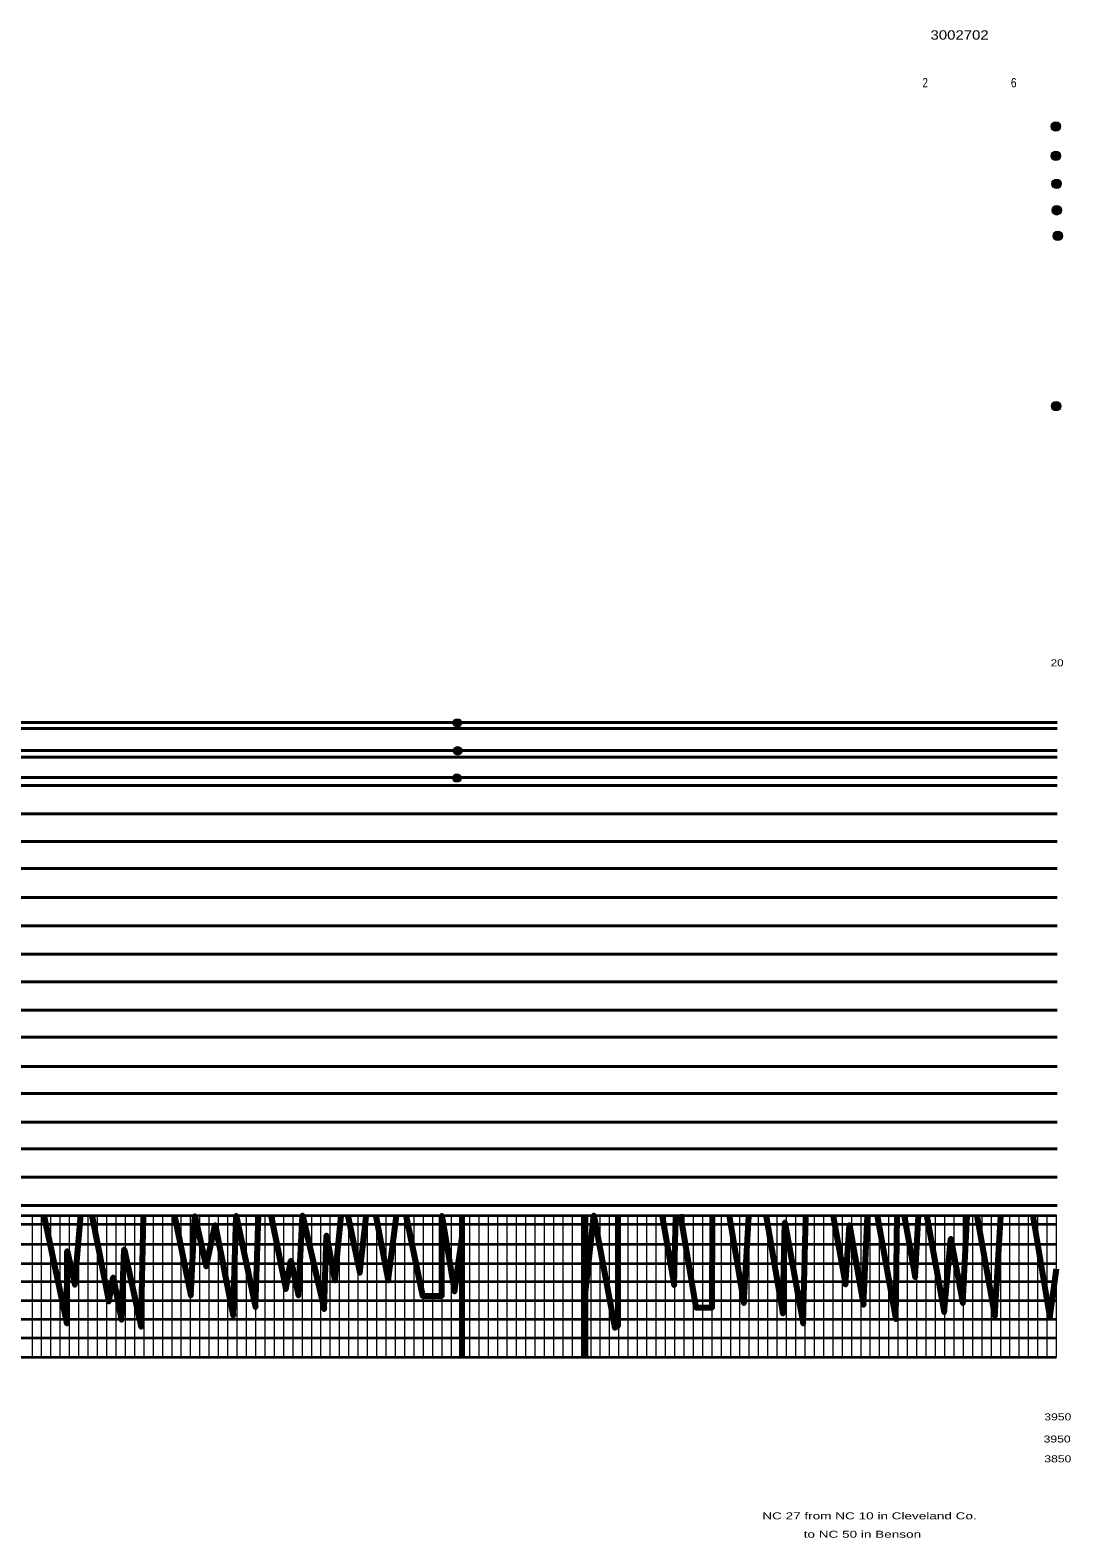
# Model space of a CAD drawing. Extents: x 2147483.67 to 2147492.75, y 2147477.07 to 2147483.54.
# Drawn here: x 2147488.28 to 2147492.75, y 2147477.07 to 2147483.54 of the extents above; entities that cross this region are included whole.
import ezdxf
from ezdxf.enums import TextEntityAlignment as Align

# ---------------------------------------------------------------- set-up
doc = ezdxf.new("R2010")
doc.units = 0
doc.header["$LTSCALE"] = 0.012
doc.layers.add('1', color=7, linetype='Continuous', lineweight=13)

msp = doc.modelspace()

# ---------------------------------------------------------------- hatches: boundary and pattern name
at = {"layer": '1'}
for points in [[(2147492.70316, 2147483.12899, 1), (2147492.66285, 2147483.12899, 1)], [(2147492.70316, 2147483.00299, 1), (2147492.66285, 2147483.00299, 1)], [(2147492.70616, 2147482.88299, 1), (2147492.66585, 2147482.88299, 1)], [(2147492.70716, 2147482.76899, 1), (2147492.66685, 2147482.76899, 1)], [(2147492.71116, 2147482.65899, 1), (2147492.67085, 2147482.65899, 1)], [(2147492.70416, 2147481.92799, 1), (2147492.66385, 2147481.92799, 1)], [(2147490.12992, 2147480.56799, 1), (2147490.09409, 2147480.56799, 1)], [(2147490.13092, 2147480.44799, 1), (2147490.09509, 2147480.44799, 1)], [(2147490.12792, 2147480.33099, 1), (2147490.09209, 2147480.33099, 1)]]:
    msp.add_hatch(color=256, dxfattribs=at).paths.add_polyline_path(points)

# ---------------------------------------------------------------- linework, layer by layer
at = {"layer": '1', "lineweight": 40}
for p, q in [((2147484.873, 2147480.569), (2147492.689, 2147480.569)), ((2147484.875, 2147480.544), (2147492.689, 2147480.544)), ((2147484.877, 2147480.449), (2147492.689, 2147480.449)), ((2147484.876, 2147480.421), (2147492.689, 2147480.421)), ((2147484.676, 2147480.334), (2147492.689, 2147480.334)), ((2147484.676, 2147480.299), (2147492.689, 2147480.299)), ((2147484.676, 2147480.177), (2147492.689, 2147480.177)), ((2147484.676, 2147480.058), (2147492.689, 2147480.058)), ((2147484.676, 2147479.943), (2147492.689, 2147479.943)), ((2147484.676, 2147479.818), (2147492.689, 2147479.818)), ((2147484.676, 2147479.696), (2147492.689, 2147479.696)), ((2147484.676, 2147479.575), (2147492.689, 2147479.575)), ((2147484.676, 2147479.456), (2147492.689, 2147479.456)), ((2147484.676, 2147479.334), (2147492.689, 2147479.334)), ((2147484.676, 2147479.219), (2147492.689, 2147479.219)), ((2147484.676, 2147479.092), (2147492.689, 2147479.092)), ((2147484.676, 2147478.976), (2147492.689, 2147478.976)), ((2147484.676, 2147478.853), (2147492.689, 2147478.853)), ((2147484.676, 2147478.739), (2147492.689, 2147478.739)), ((2147484.676, 2147478.617), (2147492.689, 2147478.617)), ((2147484.676, 2147478.495), (2147492.689, 2147478.495))]:
    msp.add_line(p, q, dxfattribs=at)
at = {"layer": '1', "lineweight": 35}
for p, q in [((2147484.686, 2147478.453), (2147492.686, 2147478.453)), ((2147484.686, 2147478.415), (2147492.686, 2147478.415)), ((2147484.686, 2147478.33), (2147492.686, 2147478.33)), ((2147484.686, 2147478.247), (2147492.686, 2147478.247)), ((2147484.686, 2147478.169), (2147492.686, 2147478.169)), ((2147484.686, 2147478.088), (2147492.686, 2147478.088)), ((2147484.686, 2147478.008), (2147492.686, 2147478.008)), ((2147484.686, 2147477.928), (2147492.686, 2147477.928)), ((2147484.686, 2147477.845), (2147492.686, 2147477.845))]:
    msp.add_line(p, q, dxfattribs=at)
at = {"layer": '1'}
for p, q in [((2147488.286, 2147477.846), (2147488.286, 2147478.454)), ((2147488.326, 2147477.846), (2147488.326, 2147478.454)), ((2147488.366, 2147477.846), (2147488.366, 2147478.454)), ((2147488.406, 2147477.846), (2147488.406, 2147478.454)), ((2147488.446, 2147477.846), (2147488.446, 2147478.454)), ((2147488.486, 2147477.846), (2147488.486, 2147478.454)), ((2147488.526, 2147477.846), (2147488.526, 2147478.454)), ((2147488.566, 2147477.846), (2147488.566, 2147478.454)), ((2147488.606, 2147477.846), (2147488.606, 2147478.454)), ((2147488.646, 2147477.846), (2147488.646, 2147478.454)), ((2147488.686, 2147477.846), (2147488.686, 2147478.454)), ((2147488.726, 2147477.846), (2147488.726, 2147478.454)), ((2147488.766, 2147477.846), (2147488.766, 2147478.454)), ((2147488.806, 2147477.846), (2147488.806, 2147478.454)), ((2147488.846, 2147477.846), (2147488.846, 2147478.454)), ((2147488.886, 2147477.846), (2147488.886, 2147478.454)), ((2147488.926, 2147477.846), (2147488.926, 2147478.454)), ((2147488.966, 2147477.846), (2147488.966, 2147478.454)), ((2147489.006, 2147477.846), (2147489.006, 2147478.454)), ((2147489.046, 2147477.846), (2147489.046, 2147478.454)), ((2147489.086, 2147477.846), (2147489.086, 2147478.454)), ((2147489.126, 2147477.846), (2147489.126, 2147478.454)), ((2147489.166, 2147477.846), (2147489.166, 2147478.454)), ((2147489.206, 2147477.846), (2147489.206, 2147478.454)), ((2147489.246, 2147477.846), (2147489.246, 2147478.454)), ((2147489.286, 2147477.846), (2147489.286, 2147478.454)), ((2147489.326, 2147477.846), (2147489.326, 2147478.454)), ((2147489.366, 2147477.846), (2147489.366, 2147478.454)), ((2147489.406, 2147477.846), (2147489.406, 2147478.454)), ((2147489.446, 2147477.846), (2147489.446, 2147478.454)), ((2147489.486, 2147477.846), (2147489.486, 2147478.454)), ((2147489.526, 2147477.846), (2147489.526, 2147478.454)), ((2147489.566, 2147477.846), (2147489.566, 2147478.454)), ((2147489.606, 2147477.846), (2147489.606, 2147478.454)), ((2147489.646, 2147477.846), (2147489.646, 2147478.454)), ((2147489.686, 2147477.846), (2147489.686, 2147478.454)), ((2147489.726, 2147477.846), (2147489.726, 2147478.454)), ((2147489.766, 2147477.846), (2147489.766, 2147478.454)), ((2147489.806, 2147477.846), (2147489.806, 2147478.454)), ((2147489.846, 2147477.846), (2147489.846, 2147478.454)), ((2147489.886, 2147477.846), (2147489.886, 2147478.454)), ((2147489.926, 2147477.846), (2147489.926, 2147478.454)), ((2147489.966, 2147477.846), (2147489.966, 2147478.454)), ((2147490.006, 2147477.846), (2147490.006, 2147478.454)), ((2147490.046, 2147477.846), (2147490.046, 2147478.454)), ((2147490.086, 2147477.846), (2147490.086, 2147478.454)), ((2147490.126, 2147477.846), (2147490.126, 2147478.454)), ((2147490.166, 2147477.846), (2147490.166, 2147478.454)), ((2147490.206, 2147477.846), (2147490.206, 2147478.454)), ((2147490.246, 2147477.846), (2147490.246, 2147478.454)), ((2147490.286, 2147477.846), (2147490.286, 2147478.454)), ((2147490.326, 2147477.846), (2147490.326, 2147478.454)), ((2147490.366, 2147477.846), (2147490.366, 2147478.454)), ((2147490.406, 2147477.846), (2147490.406, 2147478.454)), ((2147490.446, 2147477.846), (2147490.446, 2147478.454)), ((2147490.486, 2147477.846), (2147490.486, 2147478.454)), ((2147490.526, 2147477.846), (2147490.526, 2147478.454)), ((2147490.566, 2147477.846), (2147490.566, 2147478.454)), ((2147490.606, 2147477.846), (2147490.606, 2147478.454)), ((2147490.646, 2147477.846), (2147490.646, 2147478.454)), ((2147490.686, 2147477.846), (2147490.686, 2147478.454)), ((2147490.726, 2147477.846), (2147490.726, 2147478.454)), ((2147490.766, 2147477.846), (2147490.766, 2147478.454)), ((2147490.806, 2147477.846), (2147490.806, 2147478.454)), ((2147490.846, 2147477.846), (2147490.846, 2147478.454)), ((2147490.886, 2147477.846), (2147490.886, 2147478.454)), ((2147490.926, 2147477.846), (2147490.926, 2147478.454)), ((2147490.966, 2147477.846), (2147490.966, 2147478.454)), ((2147491.006, 2147477.846), (2147491.006, 2147478.454)), ((2147491.046, 2147477.846), (2147491.046, 2147478.454)), ((2147491.086, 2147477.846), (2147491.086, 2147478.454)), ((2147491.126, 2147477.846), (2147491.126, 2147478.454)), ((2147491.166, 2147477.846), (2147491.166, 2147478.454)), ((2147491.206, 2147477.846), (2147491.206, 2147478.454)), ((2147491.246, 2147477.846), (2147491.246, 2147478.454)), ((2147491.286, 2147477.846), (2147491.286, 2147478.454)), ((2147491.326, 2147477.846), (2147491.326, 2147478.454)), ((2147491.366, 2147477.846), (2147491.366, 2147478.454)), ((2147491.406, 2147477.846), (2147491.406, 2147478.454)), ((2147491.446, 2147477.846), (2147491.446, 2147478.454)), ((2147491.486, 2147477.846), (2147491.486, 2147478.454)), ((2147491.526, 2147477.846), (2147491.526, 2147478.454)), ((2147491.566, 2147477.846), (2147491.566, 2147478.454)), ((2147491.606, 2147477.846), (2147491.606, 2147478.454)), ((2147491.646, 2147477.846), (2147491.646, 2147478.454)), ((2147491.686, 2147477.846), (2147491.686, 2147478.454)), ((2147491.726, 2147477.846), (2147491.726, 2147478.454)), ((2147491.766, 2147477.846), (2147491.766, 2147478.454)), ((2147491.806, 2147477.846), (2147491.806, 2147478.454)), ((2147491.846, 2147477.846), (2147491.846, 2147478.454)), ((2147491.886, 2147477.846), (2147491.886, 2147478.454)), ((2147491.926, 2147477.846), (2147491.926, 2147478.454)), ((2147491.966, 2147477.846), (2147491.966, 2147478.454)), ((2147492.006, 2147477.846), (2147492.006, 2147478.454)), ((2147492.046, 2147477.846), (2147492.046, 2147478.454)), ((2147492.086, 2147477.846), (2147492.086, 2147478.454)), ((2147492.126, 2147477.846), (2147492.126, 2147478.454)), ((2147492.166, 2147477.846), (2147492.166, 2147478.454)), ((2147492.206, 2147477.846), (2147492.206, 2147478.454)), ((2147492.246, 2147477.846), (2147492.246, 2147478.454)), ((2147492.286, 2147477.846), (2147492.286, 2147478.454)), ((2147492.326, 2147477.846), (2147492.326, 2147478.454)), ((2147492.366, 2147477.846), (2147492.366, 2147478.454)), ((2147492.406, 2147477.846), (2147492.406, 2147478.454)), ((2147492.446, 2147477.846), (2147492.446, 2147478.454)), ((2147492.486, 2147477.846), (2147492.486, 2147478.454)), ((2147492.526, 2147477.846), (2147492.526, 2147478.454)), ((2147492.566, 2147477.846), (2147492.566, 2147478.454)), ((2147492.606, 2147477.846), (2147492.606, 2147478.454)), ((2147492.646, 2147477.846), (2147492.646, 2147478.454)), ((2147492.686, 2147477.846), (2147492.686, 2147478.454))]:
    msp.add_line(p, q, dxfattribs=at)
at = {"layer": '1', "lineweight": 80}
for p, q in [((2147490.133, 2147477.85), (2147490.133, 2147478.452)), ((2147490.663, 2147477.85), (2147490.663, 2147478.452))]:
    msp.add_line(p, q, dxfattribs=at)
for points in [[(2147488.335, 2147478.453), (2147488.434, 2147477.989), (2147488.436, 2147478.299), (2147488.469, 2147478.155), (2147488.494, 2147478.455)], [(2147488.541, 2147478.453), (2147488.614, 2147478.084), (2147488.633, 2147478.187), (2147488.669, 2147478.005), (2147488.68, 2147478.307), (2147488.754, 2147477.975), (2147488.763, 2147478.453)], [(2147488.897, 2147478.452), (2147488.967, 2147478.109), (2147488.984, 2147478.45), (2147489.033, 2147478.234), (2147489.071, 2147478.411), (2147489.148, 2147478.024), (2147489.162, 2147478.452), (2147489.244, 2147478.059), (2147489.257, 2147478.453)], [(2147489.312, 2147478.449), (2147489.375, 2147478.136), (2147489.397, 2147478.258), (2147489.43, 2147478.109), (2147489.446, 2147478.453), (2147489.54, 2147478.051), (2147489.55, 2147478.367), (2147489.586, 2147478.173), (2147489.613, 2147478.452)], [(2147489.642, 2147478.452), (2147489.693, 2147478.207), (2147489.72, 2147478.448)], [(2147489.762, 2147478.452), (2147489.814, 2147478.174), (2147489.851, 2147478.451)], [(2147489.891, 2147478.454), (2147489.962, 2147478.108), (2147490.045, 2147478.108), (2147490.045, 2147478.452), (2147490.099, 2147478.126), (2147490.133, 2147478.361)], [(2147490.663, 2147478.123), (2147490.698, 2147478.453), (2147490.788, 2147477.97), (2147490.803, 2147477.981), (2147490.802, 2147478.453)], [(2147490.992, 2147478.45), (2147491.043, 2147478.154), (2147491.051, 2147478.453)], [(2147491.069, 2147478.459), (2147491.136, 2147478.058), (2147491.207, 2147478.058), (2147491.208, 2147478.451)], [(2147491.279, 2147478.451), (2147491.343, 2147478.077), (2147491.364, 2147478.45)], [(2147491.439, 2147478.448), (2147491.51, 2147478.032), (2147491.519, 2147478.423), (2147491.598, 2147477.989), (2147491.609, 2147478.451)], [(2147491.726, 2147478.45), (2147491.779, 2147478.157), (2147491.796, 2147478.411), (2147491.856, 2147478.069), (2147491.874, 2147478.451)], [(2147491.915, 2147478.453), (2147491.995, 2147478.008), (2147492.001, 2147478.455)], [(2147492.031, 2147478.452), (2147492.078, 2147478.188), (2147492.093, 2147478.451)], [(2147492.129, 2147478.449), (2147492.203, 2147478.038), (2147492.232, 2147478.353), (2147492.283, 2147478.077), (2147492.302, 2147478.451)], [(2147492.344, 2147478.453), (2147492.421, 2147478.02), (2147492.447, 2147478.451)], [(2147492.584, 2147478.451), (2147492.657, 2147478.014), (2147492.686, 2147478.223)]]:
    msp.add_lwpolyline(points, dxfattribs=at)
at = {"layer": '1'}
for centre, radius in [((2147492.68301, 2147483.12899), 0.02015), ((2147492.68301, 2147483.00299), 0.02015), ((2147492.68601, 2147482.88299), 0.02015), ((2147492.68701, 2147482.76899), 0.02015), ((2147492.69101, 2147482.65899), 0.02015), ((2147492.68401, 2147481.92799), 0.02015), ((2147490.11201, 2147480.56799), 0.01792), ((2147490.11301, 2147480.44799), 0.01792), ((2147490.11001, 2147480.33099), 0.01792)]:
    msp.add_circle(centre, radius, dxfattribs=at)

# ---------------------------------------------------------------- texts
for s, height, width, p in [('3002702', 0.04, 1.2, (2147492.2695, 2147483.502)), ('2', 0.04, 0.75, (2147492.122, 2147483.297)), ('6', 0.04, 0.8, (2147492.502, 2147483.297)), ('20', 0.03, 1.25, (2147492.6885, 2147480.811)), ('3950', 0.03, 1.3, (2147492.6915, 2147477.573)), ('3950', 0.03, 1.3, (2147492.6885, 2147477.478)), ('3850', 0.03, 1.3, (2147492.6915, 2147477.393)), ('NC 27 from NC 10 in Cleveland Co.', 0.03, 1.45, (2147491.8825, 2147477.148)), ('to NC 50 in Benson', 0.03, 1.45, (2147491.852, 2147477.069))]:
    msp.add_text(s, height=height, dxfattribs=dict(at, width=width)).set_placement(p, align=Align.CENTER)

doc.saveas('drawing.dxf')
